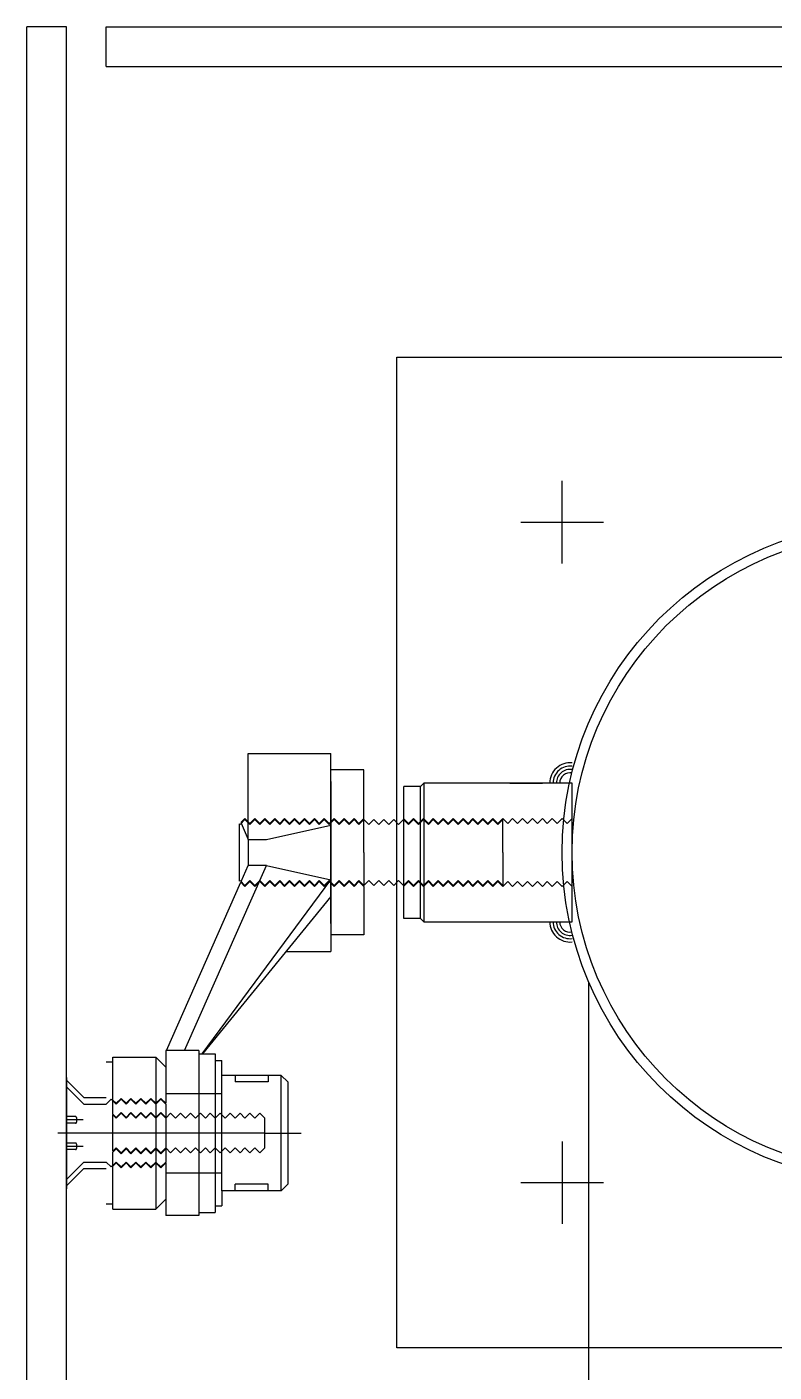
# Model space of a CAD drawing. Header units: millimetres. Extents: x -7718 to 421089, y 87466 to 341395.
# Drawn here: x 307852.6 to 308078.7, y 215741.2 to 216148.6 of the extents above; entities that cross this region are included whole.
import ezdxf

# ---------------------------------------------------------------- set-up
doc = ezdxf.new("R2010")
doc.units = ezdxf.units.MM
doc.header["$LTSCALE"] = 200
doc.header["$MEASUREMENT"] = 0
doc.linetypes.add('CENTER1', pattern=[8, 6, -1, 0, -1])
doc.linetypes.add('DASH_2', pattern=[34, 30, -1.5, 1, -1.5])
doc.layers.add('e-plan', color=9, linetype='CONTINUOUS')

msp = doc.modelspace()

# ---------------------------------------------------------------- linework, layer by layer
at = {"layer": 'e-plan'}
for p, q in [((307852.57, 214559.59), (307852.57, 216148.59)), ((307864.57, 216148.59), (307852.57, 216148.59)), ((307864.57, 214559.59), (307864.57, 216148.59)), ((307876.57, 216148.59), (309090.57, 216148.59)), ((307876.57, 216136.59), (307876.57, 216148.59)), ((307876.57, 216136.59), (307876.57, 216148.59)), ((307876.57, 216136.59), (309090.57, 216136.59)), ((307964.57, 215748.59), (307964.57, 216048.59)), ((307964.57, 216048.59), (308264.57, 216048.59)), ((308014.57, 215986.09), (308014.57, 216011.09)), ((308002.07, 215998.59), (308027.07, 215998.59)), ((308017.57, 215877.59), (308017.57, 215919.59)), ((308022.57, 215859.4), (308022.57, 213608.59)), ((308014.57, 215811.09), (308014.57, 215786.09)), ((308002.07, 215798.59), (308027.07, 215798.59)), ((308264.57, 215748.59), (307964.57, 215748.59))]:
    msp.add_line(p, q, dxfattribs=at)
at = {"layer": 'e-plan', "linetype": 'Continuous'}
for p, q in [((307919.57, 215902.5), (307919.57, 215928.59)), ((307919.57, 215928.59), (307944.57, 215928.59)), ((307944.57, 215898.59), (307944.57, 215928.59)), ((307954.57, 215908.87), (307954.57, 215923.59)), ((307944.57, 215920.09), (307944.57, 215898.59)), ((307944.57, 215920.09), (307944.57, 215898.59)), ((307971.69, 215918.59), (307972.69, 215919.59)), ((308017.57, 215919.59), (307972.69, 215919.59)), ((307972.69, 215919.59), (307972.69, 215877.59)), ((307998.69, 215919.59), (308008.64, 215919.59)), ((307971.69, 215918.59), (307966.69, 215918.59)), ((307966.69, 215908.75), (307966.69, 215918.59)), ((307971.69, 215878.59), (307971.69, 215918.59)), ((307916.89, 215889.91), (307916.89, 215907.27)), ((307917.4, 215907.42), (307919.57, 215902.5)), ((307954.57, 215898.59), (307954.57, 215908.59)), ((307966.69, 215888.7), (307966.69, 215908.47)), ((307925.04, 215902.52), (307944.57, 215906.84)), ((307919.57, 215902.52), (307925.04, 215902.52)), ((307919.57, 215902.5), (307919.57, 215894.65)), ((307944.57, 215898.59), (307944.57, 215868.59)), ((307944.57, 215877.09), (307944.57, 215898.59)), ((307944.57, 215898.59), (307944.57, 215877.09)), ((307954.57, 215898.59), (307954.57, 215888.59)), ((307900.27, 215838.59), (307925.04, 215894.65)), ((307917.41, 215889.75), (307919.57, 215894.65)), ((307925.04, 215894.65), (307919.57, 215894.65)), ((307925.04, 215894.65), (307944.57, 215890.32)), ((307894.81, 215838.59), (307917.32, 215889.56)), ((307905.64, 215837.59), (307944.57, 215890.32)), ((307954.57, 215888.3), (307954.57, 215873.59)), ((307966.69, 215878.59), (307966.69, 215888.42)), ((307944.57, 215885.27), (307905.76, 215837.59)), ((307971.69, 215878.59), (307966.69, 215878.59)), ((307972.69, 215877.59), (307971.69, 215878.59)), ((307972.69, 215877.59), (308017.57, 215877.59)), ((308008.33, 215877.59), (308017.57, 215877.59)), ((307930.99, 215868.59), (307944.57, 215868.59)), ((307894.57, 215838.6), (307894.57, 215822.62)), ((307904.57, 215838.6), (307894.57, 215838.6)), ((307904.57, 215838.6), (307904.57, 215788.6)), ((307878.57, 215835.09), (307876.57, 215835.09)), ((307878.57, 215835.09), (307878.57, 215836.59)), ((307878.57, 215836.59), (307891.57, 215836.59)), ((307878.57, 215823.62), (307878.57, 215835.09)), ((307891.57, 215836.59), (307891.57, 215804.84)), ((307904.57, 215837.59), (307909.57, 215837.59)), ((307909.57, 215837.59), (307909.57, 215789.59)), ((307909.57, 215835.59), (307911.57, 215835.59)), ((307864.57, 215830.42), (307864.57, 215796.75)), ((307869.82, 215824.34), (307864.57, 215829.59)), ((307929.57, 215831.09), (307911.57, 215831.09)), ((307929.57, 215831.09), (307931.57, 215829.09)), ((307925.57, 215829.09), (307915.57, 215829.09)), ((307931.57, 215829.09), (307931.57, 215798.09)), ((307869.82, 215824.34), (307876.57, 215824.34)), ((307869.82, 215822.34), (307876.57, 215822.34)), ((307878.57, 215819.37), (307878.57, 215823.34)), ((307894.57, 215822.34), (307894.57, 215818.37)), ((307867.57, 215818.29), (307867.57, 215816.89)), ((307878.57, 215808.09), (307878.57, 215819.09)), ((307894.57, 215818.09), (307894.57, 215804.84)), ((307867.57, 215810.29), (307867.57, 215808.89)), ((307878.57, 215803.84), (307878.57, 215807.8)), ((307869.82, 215802.84), (307864.57, 215797.59)), ((307869.82, 215804.84), (307876.57, 215804.84)), ((307869.82, 215802.84), (307876.57, 215802.84)), ((307878.57, 215790.59), (307878.57, 215803.55)), ((307891.57, 215804.84), (307891.57, 215790.59)), ((307894.57, 215804.55), (307894.57, 215788.6)), ((307925.57, 215798.09), (307915.57, 215798.09)), ((307931.57, 215798.09), (307929.57, 215796.09)), ((307929.57, 215796.09), (307911.57, 215796.09)), ((307878.57, 215792.09), (307876.57, 215792.09)), ((307878.57, 215790.59), (307891.57, 215790.59)), ((307904.57, 215789.59), (307909.57, 215789.59)), ((307909.57, 215791.59), (307911.57, 215791.59)), ((307904.57, 215788.6), (307894.57, 215788.6))]:
    msp.add_line(p, q, dxfattribs=at)
at = {"layer": 'e-plan', "linetype": 'DASH_2'}
for p, q in [((307954.57, 215923.59), (307944.57, 215923.59)), ((307954.57, 215873.59), (307944.57, 215873.59)), ((307894.57, 215825.59), (307911.57, 215825.59)), ((307894.57, 215801.59), (307911.57, 215801.59))]:
    msp.add_line(p, q, dxfattribs=at)
at = {"layer": 'e-plan', "linetype": 'CENTER1'}
for p, q in [((307917.07, 215907.09), (307916.89, 215907.27)), ((307917.07, 215907.09), (307916.89, 215907.27)), ((307918.57, 215908.59), (307917.07, 215907.09)), ((307918.57, 215908.59), (307917.07, 215907.09)), ((307918.57, 215908.87), (307917.32, 215907.61)), ((307920.07, 215907.37), (307918.57, 215908.87)), ((307920.07, 215907.09), (307918.57, 215908.59)), ((307920.07, 215907.09), (307918.57, 215908.59)), ((307921.57, 215908.87), (307920.07, 215907.37)), ((307921.57, 215908.59), (307920.07, 215907.09)), ((307921.57, 215908.59), (307920.07, 215907.09)), ((307923.07, 215907.37), (307921.57, 215908.87)), ((307923.07, 215907.09), (307921.57, 215908.59)), ((307923.07, 215907.09), (307921.57, 215908.59)), ((307924.57, 215908.87), (307923.07, 215907.37)), ((307924.57, 215908.59), (307923.07, 215907.09)), ((307924.57, 215908.59), (307923.07, 215907.09)), ((307926.07, 215907.37), (307924.57, 215908.87)), ((307926.07, 215907.09), (307924.57, 215908.59)), ((307926.07, 215907.09), (307924.57, 215908.59)), ((307927.57, 215908.87), (307926.07, 215907.37)), ((307927.57, 215908.59), (307926.07, 215907.09)), ((307927.57, 215908.59), (307926.07, 215907.09)), ((307929.07, 215907.37), (307927.57, 215908.87)), ((307929.07, 215907.09), (307927.57, 215908.59)), ((307929.07, 215907.09), (307927.57, 215908.59)), ((307930.57, 215908.87), (307929.07, 215907.37)), ((307930.57, 215908.59), (307929.07, 215907.09)), ((307932.07, 215907.37), (307930.57, 215908.87)), ((307932.07, 215907.09), (307930.57, 215908.59)), ((307933.57, 215908.87), (307932.07, 215907.37)), ((307933.57, 215908.59), (307932.07, 215907.09)), ((307935.07, 215907.37), (307933.57, 215908.87)), ((307935.07, 215907.09), (307933.57, 215908.59)), ((307936.57, 215908.87), (307935.07, 215907.37)), ((307936.57, 215908.59), (307935.07, 215907.09)), ((307938.07, 215907.37), (307936.57, 215908.87)), ((307938.07, 215907.09), (307936.57, 215908.59)), ((307939.57, 215908.87), (307938.07, 215907.37)), ((307939.57, 215908.59), (307938.07, 215907.09)), ((307941.07, 215907.37), (307939.57, 215908.87)), ((307941.07, 215907.09), (307939.57, 215908.59)), ((307941.07, 215907.37), (307940.07, 215908.37)), ((307942.57, 215908.87), (307941.07, 215907.37)), ((307942.57, 215908.59), (307941.07, 215907.09)), ((307944.07, 215907.37), (307942.57, 215908.87)), ((307944.07, 215907.09), (307942.57, 215908.59)), ((307945.57, 215908.87), (307944.07, 215907.37)), ((307945.57, 215908.59), (307944.07, 215907.09)), ((307947.07, 215907.37), (307945.57, 215908.87)), ((307947.07, 215907.09), (307945.57, 215908.59)), ((307948.57, 215908.87), (307947.07, 215907.37)), ((307948.57, 215908.59), (307947.07, 215907.09)), ((307950.07, 215907.37), (307948.57, 215908.87)), ((307950.07, 215907.09), (307948.57, 215908.59)), ((307951.57, 215908.87), (307950.07, 215907.37)), ((307951.57, 215908.59), (307950.07, 215907.09)), ((307953.07, 215907.37), (307951.57, 215908.87)), ((307953.07, 215907.09), (307951.57, 215908.59)), ((307953.07, 215907.09), (307952.07, 215908.09)), ((307953.07, 215907.09), (307952.07, 215908.09)), ((307954.57, 215908.87), (307953.07, 215907.37)), ((307954.57, 215908.59), (307953.07, 215907.09)), ((307954.57, 215908.59), (307953.07, 215907.09)), ((307954.57, 215908.59), (307953.07, 215907.09)), ((307956.07, 215907.09), (307954.57, 215908.59)), ((307956.07, 215907.09), (307954.57, 215908.59)), ((307956.07, 215907.09), (307954.57, 215908.59)), ((307957.57, 215908.59), (307956.07, 215907.09)), ((307957.57, 215908.59), (307956.07, 215907.09)), ((307957.57, 215908.59), (307956.07, 215907.09)), ((307959.07, 215907.09), (307957.57, 215908.59)), ((307959.07, 215907.09), (307957.57, 215908.59)), ((307960.57, 215908.59), (307959.07, 215907.09)), ((307960.57, 215908.59), (307959.07, 215907.09)), ((307962.07, 215907.09), (307960.57, 215908.59)), ((307962.07, 215907.09), (307960.57, 215908.59)), ((307963.57, 215908.59), (307962.07, 215907.09)), ((307963.57, 215908.59), (307962.07, 215907.09)), ((307965.07, 215907.09), (307963.57, 215908.59)), ((307965.07, 215907.09), (307963.57, 215908.59)), ((307966.57, 215908.59), (307965.07, 215907.09)), ((307966.57, 215908.59), (307965.07, 215907.09)), ((307968.07, 215907.09), (307966.57, 215908.59)), ((307968.07, 215907.09), (307966.57, 215908.59)), ((307968.07, 215907.37), (307966.69, 215908.75)), ((307969.57, 215908.87), (307968.07, 215907.37)), ((307969.57, 215908.59), (307968.07, 215907.09)), ((307971.07, 215907.37), (307969.57, 215908.87)), ((307971.07, 215907.09), (307969.57, 215908.59)), ((307972.57, 215908.87), (307971.07, 215907.37)), ((307972.57, 215908.59), (307971.07, 215907.09)), ((307974.07, 215907.37), (307972.57, 215908.87)), ((307974.07, 215907.09), (307972.57, 215908.59)), ((307975.57, 215908.87), (307974.07, 215907.37)), ((307975.57, 215908.59), (307974.07, 215907.09)), ((307977.07, 215907.37), (307975.57, 215908.87)), ((307977.07, 215907.09), (307975.57, 215908.59)), ((307978.57, 215908.87), (307977.07, 215907.37)), ((307978.57, 215908.59), (307977.07, 215907.09)), ((307980.07, 215907.37), (307978.57, 215908.87)), ((307980.07, 215907.09), (307978.57, 215908.59)), ((307981.57, 215908.87), (307980.07, 215907.37)), ((307981.57, 215908.59), (307980.07, 215907.09)), ((307983.07, 215907.37), (307981.57, 215908.87)), ((307983.07, 215907.09), (307981.57, 215908.59)), ((307984.57, 215908.87), (307983.07, 215907.37)), ((307984.57, 215908.59), (307983.07, 215907.09)), ((307986.07, 215907.37), (307984.57, 215908.87)), ((307986.07, 215907.09), (307984.57, 215908.59)), ((307987.57, 215908.87), (307986.07, 215907.37)), ((307987.57, 215908.59), (307986.07, 215907.09)), ((307989.07, 215907.37), (307987.57, 215908.87)), ((307989.07, 215907.09), (307987.57, 215908.59)), ((307990.57, 215908.87), (307989.07, 215907.37)), ((307990.57, 215908.59), (307989.07, 215907.09)), ((307992.07, 215907.37), (307990.57, 215908.87)), ((307992.07, 215907.09), (307990.57, 215908.59)), ((307993.57, 215908.87), (307992.07, 215907.37)), ((307993.57, 215908.59), (307992.07, 215907.09)), ((307995.07, 215907.37), (307993.57, 215908.87)), ((307995.07, 215907.09), (307993.57, 215908.59)), ((307996.57, 215908.87), (307995.07, 215907.37)), ((307996.57, 215908.59), (307995.07, 215907.09)), ((307996.57, 215908.87), (307998.07, 215907.37)), ((307996.57, 215898.59), (307996.57, 215908.59)), ((307998.07, 215907.37), (307999.57, 215908.87)), ((307999.57, 215908.87), (308001.07, 215907.37)), ((308001.07, 215907.37), (308002.57, 215908.87)), ((308002.57, 215908.87), (308004.07, 215907.37)), ((308004.07, 215907.37), (308005.57, 215908.87)), ((308005.57, 215908.87), (308007.07, 215907.37)), ((308007.07, 215907.37), (308008.57, 215908.87)), ((308008.57, 215908.87), (308010.07, 215907.37)), ((308010.07, 215907.37), (308011.57, 215908.87)), ((308011.57, 215908.87), (308013.07, 215907.37)), ((308013.07, 215907.37), (308014.57, 215908.87)), ((308014.57, 215908.87), (308016.07, 215907.37)), ((308016.07, 215907.37), (308017.57, 215908.87)), ((307996.57, 215898.59), (307996.57, 215888.59)), ((307917.07, 215890.09), (307916.89, 215889.9)), ((307917.07, 215890.09), (307916.89, 215889.9)), ((307918.57, 215888.59), (307917.07, 215890.09)), ((307918.57, 215888.59), (307917.07, 215890.09)), ((307918.57, 215888.3), (307917.32, 215889.56)), ((307920.07, 215890.09), (307918.57, 215888.59)), ((307920.07, 215890.09), (307918.57, 215888.59)), ((307920.07, 215889.8), (307918.57, 215888.3)), ((307921.57, 215888.59), (307920.07, 215890.09)), ((307921.57, 215888.59), (307920.07, 215890.09)), ((307921.57, 215888.3), (307920.07, 215889.8)), ((307923.07, 215890.09), (307921.57, 215888.59)), ((307923.07, 215890.09), (307921.57, 215888.59)), ((307923.07, 215889.8), (307921.57, 215888.3)), ((307924.57, 215888.59), (307923.07, 215890.09)), ((307924.57, 215888.59), (307923.07, 215890.09)), ((307924.57, 215888.3), (307923.07, 215889.8)), ((307926.07, 215890.09), (307924.57, 215888.59)), ((307926.07, 215890.09), (307924.57, 215888.59)), ((307926.07, 215889.8), (307924.57, 215888.3)), ((307927.57, 215888.59), (307926.07, 215890.09)), ((307927.57, 215888.59), (307926.07, 215890.09)), ((307927.57, 215888.3), (307926.07, 215889.8)), ((307929.07, 215890.09), (307927.57, 215888.59)), ((307929.07, 215890.09), (307927.57, 215888.59)), ((307929.07, 215889.8), (307927.57, 215888.3)), ((307930.57, 215888.59), (307929.07, 215890.09)), ((307930.57, 215888.3), (307929.07, 215889.8)), ((307932.07, 215890.09), (307930.57, 215888.59)), ((307932.07, 215889.8), (307930.57, 215888.3)), ((307933.57, 215888.59), (307932.07, 215890.09)), ((307933.57, 215888.3), (307932.07, 215889.8)), ((307935.07, 215890.09), (307933.57, 215888.59)), ((307935.07, 215889.8), (307933.57, 215888.3)), ((307936.57, 215888.59), (307935.07, 215890.09)), ((307936.57, 215888.3), (307935.07, 215889.8)), ((307938.07, 215890.09), (307936.57, 215888.59)), ((307938.07, 215889.8), (307936.57, 215888.3)), ((307939.57, 215888.59), (307938.07, 215890.09)), ((307939.57, 215888.3), (307938.07, 215889.8)), ((307941.07, 215890.09), (307939.57, 215888.59)), ((307941.07, 215889.8), (307939.57, 215888.3)), ((307941.07, 215889.8), (307940.07, 215888.8)), ((307942.57, 215888.59), (307941.07, 215890.09)), ((307942.57, 215888.3), (307941.07, 215889.8)), ((307944.07, 215890.09), (307942.57, 215888.59)), ((307944.07, 215889.8), (307942.57, 215888.3)), ((307945.57, 215888.59), (307944.07, 215890.09)), ((307945.57, 215888.3), (307944.07, 215889.8)), ((307947.07, 215890.09), (307945.57, 215888.59)), ((307947.07, 215889.8), (307945.57, 215888.3)), ((307948.57, 215888.59), (307947.07, 215890.09)), ((307948.57, 215888.3), (307947.07, 215889.8)), ((307950.07, 215890.09), (307948.57, 215888.59)), ((307950.07, 215889.8), (307948.57, 215888.3)), ((307951.57, 215888.59), (307950.07, 215890.09)), ((307951.57, 215888.3), (307950.07, 215889.8)), ((307953.07, 215890.09), (307951.57, 215888.59)), ((307953.07, 215889.8), (307951.57, 215888.3)), ((307953.07, 215890.09), (307952.07, 215889.09)), ((307953.07, 215890.09), (307952.07, 215889.09)), ((307953.07, 215890.09), (307952.07, 215889.09)), ((307953.07, 215890.09), (307952.07, 215889.09)), ((307954.57, 215888.59), (307953.07, 215890.09)), ((307954.57, 215888.59), (307953.07, 215890.09)), ((307954.57, 215888.59), (307953.07, 215890.09)), ((307954.57, 215888.59), (307953.07, 215890.09)), ((307954.57, 215888.59), (307953.07, 215890.09)), ((307954.57, 215888.59), (307953.07, 215890.09)), ((307954.57, 215888.59), (307953.07, 215890.09)), ((307954.57, 215888.59), (307953.07, 215890.09)), ((307954.57, 215888.59), (307953.07, 215890.09)), ((307954.57, 215888.3), (307953.07, 215889.8)), ((307954.57, 215888.3), (307953.07, 215889.8)), ((307954.57, 215888.3), (307953.07, 215889.8)), ((307956.07, 215890.09), (307954.57, 215888.59)), ((307956.07, 215890.09), (307954.57, 215888.59)), ((307956.07, 215890.09), (307954.57, 215888.59)), ((307956.07, 215890.09), (307954.57, 215888.59)), ((307956.07, 215890.09), (307954.57, 215888.59)), ((307956.07, 215890.09), (307954.57, 215888.59)), ((307957.57, 215888.59), (307956.07, 215890.09)), ((307957.57, 215888.59), (307956.07, 215890.09)), ((307957.57, 215888.59), (307956.07, 215890.09)), ((307957.57, 215888.59), (307956.07, 215890.09)), ((307957.57, 215888.59), (307956.07, 215890.09)), ((307957.57, 215888.59), (307956.07, 215890.09)), ((307959.07, 215890.09), (307957.57, 215888.59)), ((307959.07, 215890.09), (307957.57, 215888.59)), ((307959.07, 215890.09), (307957.57, 215888.59)), ((307959.07, 215890.09), (307957.57, 215888.59)), ((307960.57, 215888.59), (307959.07, 215890.09)), ((307960.57, 215888.59), (307959.07, 215890.09)), ((307960.57, 215888.59), (307959.07, 215890.09)), ((307960.57, 215888.59), (307959.07, 215890.09)), ((307962.07, 215890.09), (307960.57, 215888.59)), ((307962.07, 215890.09), (307960.57, 215888.59)), ((307962.07, 215890.09), (307960.57, 215888.59)), ((307962.07, 215890.09), (307960.57, 215888.59)), ((307963.57, 215888.59), (307962.07, 215890.09)), ((307963.57, 215888.59), (307962.07, 215890.09)), ((307963.57, 215888.59), (307962.07, 215890.09)), ((307963.57, 215888.59), (307962.07, 215890.09)), ((307965.07, 215890.09), (307963.57, 215888.59)), ((307965.07, 215890.09), (307963.57, 215888.59)), ((307965.07, 215890.09), (307963.57, 215888.59)), ((307965.07, 215890.09), (307963.57, 215888.59)), ((307966.57, 215888.59), (307965.07, 215890.09)), ((307966.57, 215888.59), (307965.07, 215890.09)), ((307966.57, 215888.59), (307965.07, 215890.09)), ((307966.57, 215888.59), (307965.07, 215890.09)), ((307968.07, 215890.09), (307966.57, 215888.59)), ((307968.07, 215890.09), (307966.57, 215888.59)), ((307968.07, 215890.09), (307966.57, 215888.59)), ((307968.07, 215890.09), (307966.57, 215888.59)), ((307968.07, 215889.8), (307966.69, 215888.42)), ((307969.57, 215888.59), (307968.07, 215890.09)), ((307969.57, 215888.59), (307968.07, 215890.09)), ((307969.57, 215888.3), (307968.07, 215889.8)), ((307971.07, 215890.09), (307969.57, 215888.59)), ((307971.07, 215890.09), (307969.57, 215888.59)), ((307971.07, 215889.8), (307969.57, 215888.3)), ((307972.57, 215888.59), (307971.07, 215890.09)), ((307972.57, 215888.59), (307971.07, 215890.09)), ((307972.57, 215888.3), (307971.07, 215889.8)), ((307974.07, 215890.09), (307972.57, 215888.59)), ((307974.07, 215890.09), (307972.57, 215888.59)), ((307974.07, 215889.8), (307972.57, 215888.3)), ((307975.57, 215888.59), (307974.07, 215890.09)), ((307975.57, 215888.59), (307974.07, 215890.09)), ((307975.57, 215888.3), (307974.07, 215889.8)), ((307977.07, 215890.09), (307975.57, 215888.59)), ((307977.07, 215890.09), (307975.57, 215888.59)), ((307977.07, 215889.8), (307975.57, 215888.3)), ((307978.57, 215888.59), (307977.07, 215890.09)), ((307978.57, 215888.59), (307977.07, 215890.09)), ((307978.57, 215888.3), (307977.07, 215889.8)), ((307980.07, 215890.09), (307978.57, 215888.59)), ((307980.07, 215890.09), (307978.57, 215888.59)), ((307980.07, 215889.8), (307978.57, 215888.3)), ((307981.57, 215888.59), (307980.07, 215890.09)), ((307981.57, 215888.59), (307980.07, 215890.09)), ((307981.57, 215888.3), (307980.07, 215889.8)), ((307983.07, 215890.09), (307981.57, 215888.59)), ((307983.07, 215890.09), (307981.57, 215888.59)), ((307983.07, 215889.8), (307981.57, 215888.3)), ((307984.57, 215888.59), (307983.07, 215890.09)), ((307984.57, 215888.59), (307983.07, 215890.09)), ((307984.57, 215888.3), (307983.07, 215889.8)), ((307986.07, 215890.09), (307984.57, 215888.59)), ((307986.07, 215890.09), (307984.57, 215888.59)), ((307986.07, 215889.8), (307984.57, 215888.3)), ((307987.57, 215888.59), (307986.07, 215890.09)), ((307987.57, 215888.59), (307986.07, 215890.09)), ((307987.57, 215888.3), (307986.07, 215889.8)), ((307989.07, 215890.09), (307987.57, 215888.59)), ((307989.07, 215890.09), (307987.57, 215888.59)), ((307989.07, 215889.8), (307987.57, 215888.3)), ((307990.57, 215888.59), (307989.07, 215890.09)), ((307990.57, 215888.59), (307989.07, 215890.09)), ((307990.57, 215888.3), (307989.07, 215889.8)), ((307992.07, 215890.09), (307990.57, 215888.59)), ((307992.07, 215890.09), (307990.57, 215888.59)), ((307992.07, 215889.8), (307990.57, 215888.3)), ((307993.57, 215888.59), (307992.07, 215890.09)), ((307993.57, 215888.59), (307992.07, 215890.09)), ((307993.57, 215888.3), (307992.07, 215889.8)), ((307995.07, 215890.09), (307993.57, 215888.59)), ((307995.07, 215890.09), (307993.57, 215888.59)), ((307995.07, 215889.8), (307993.57, 215888.3)), ((307996.57, 215888.59), (307995.07, 215890.09)), ((307996.57, 215888.59), (307995.07, 215890.09)), ((307996.57, 215888.3), (307995.07, 215889.8)), ((307996.57, 215888.3), (307998.07, 215889.8)), ((307998.07, 215889.8), (307999.57, 215888.3)), ((307999.57, 215888.3), (308001.07, 215889.8)), ((308001.07, 215889.8), (308002.57, 215888.3)), ((308002.57, 215888.3), (308004.07, 215889.8)), ((308004.07, 215889.8), (308005.57, 215888.3)), ((308005.57, 215888.3), (308007.07, 215889.8)), ((308007.07, 215889.8), (308008.57, 215888.3)), ((308008.57, 215888.3), (308010.07, 215889.8)), ((308010.07, 215889.8), (308011.57, 215888.3)), ((308011.57, 215888.3), (308013.07, 215889.8)), ((308013.07, 215889.8), (308014.57, 215888.3)), ((308014.57, 215888.3), (308016.07, 215889.8)), ((308016.07, 215889.8), (308017.57, 215888.3)), ((307891.57, 215836.59), (307894.57, 215833.59)), ((307911.57, 215833.73), (307911.57, 215835.59)), ((307911.57, 215796.09), (307911.57, 215833.73)), ((307915.57, 215831.09), (307915.57, 215829.09)), ((307925.57, 215831.09), (307925.57, 215829.09)), ((307929.57, 215796.09), (307929.57, 215831.09)), ((307864.57, 215827.59), (307869.82, 215822.34)), ((307878.07, 215823.84), (307876.57, 215822.34)), ((307879.57, 215822.34), (307878.07, 215823.84)), ((307879.57, 215822.34), (307878.07, 215823.84)), ((307879.57, 215822.62), (307878.57, 215823.62)), ((307881.07, 215824.12), (307879.57, 215822.62)), ((307881.07, 215823.84), (307879.57, 215822.34)), ((307881.07, 215823.84), (307879.57, 215822.34)), ((307882.57, 215822.62), (307881.07, 215824.12)), ((307882.57, 215822.34), (307881.07, 215823.84)), ((307882.57, 215822.34), (307881.07, 215823.84)), ((307884.07, 215824.12), (307882.57, 215822.62)), ((307884.07, 215823.84), (307882.57, 215822.34)), ((307884.07, 215823.84), (307882.57, 215822.34)), ((307885.57, 215822.62), (307884.07, 215824.12)), ((307885.57, 215822.34), (307884.07, 215823.84)), ((307885.57, 215822.34), (307884.07, 215823.84)), ((307887.07, 215824.12), (307885.57, 215822.62)), ((307887.07, 215823.84), (307885.57, 215822.34)), ((307887.07, 215823.84), (307885.57, 215822.34)), ((307888.57, 215822.62), (307887.07, 215824.12)), ((307888.57, 215822.34), (307887.07, 215823.84)), ((307888.57, 215822.34), (307887.07, 215823.84)), ((307890.07, 215824.12), (307888.57, 215822.62)), ((307890.07, 215823.84), (307888.57, 215822.34)), ((307890.07, 215823.84), (307888.57, 215822.34)), ((307891.57, 215822.62), (307890.07, 215824.12)), ((307891.57, 215822.34), (307890.07, 215823.84)), ((307891.57, 215822.34), (307890.07, 215823.84)), ((307893.07, 215824.12), (307891.57, 215822.62)), ((307893.07, 215823.84), (307891.57, 215822.34)), ((307893.07, 215823.84), (307891.57, 215822.34)), ((307894.57, 215822.62), (307893.07, 215824.12)), ((307894.57, 215822.34), (307893.07, 215823.84)), ((307894.57, 215822.34), (307893.07, 215823.84)), ((307867.27, 215818.59), (307864.57, 215818.59)), ((307869.57, 215817.59), (307864.57, 215817.59)), ((307879.57, 215818.37), (307878.57, 215819.37)), ((307879.57, 215818.09), (307878.57, 215819.09)), ((307879.57, 215818.09), (307878.57, 215819.09)), ((307879.57, 215818.09), (307878.57, 215819.09)), ((307881.07, 215819.87), (307879.57, 215818.37)), ((307881.07, 215819.59), (307879.57, 215818.09)), ((307881.07, 215819.59), (307879.57, 215818.09)), ((307881.07, 215819.59), (307879.57, 215818.09)), ((307882.57, 215818.37), (307881.07, 215819.87)), ((307882.57, 215818.09), (307881.07, 215819.59)), ((307882.57, 215818.09), (307881.07, 215819.59)), ((307882.57, 215818.09), (307881.07, 215819.59)), ((307884.07, 215819.87), (307882.57, 215818.37)), ((307884.07, 215819.59), (307882.57, 215818.09)), ((307884.07, 215819.59), (307882.57, 215818.09)), ((307884.07, 215819.59), (307882.57, 215818.09)), ((307885.57, 215818.37), (307884.07, 215819.87)), ((307885.57, 215818.09), (307884.07, 215819.59)), ((307885.57, 215818.09), (307884.07, 215819.59)), ((307885.57, 215818.09), (307884.07, 215819.59)), ((307887.07, 215819.87), (307885.57, 215818.37)), ((307887.07, 215819.59), (307885.57, 215818.09)), ((307887.07, 215819.59), (307885.57, 215818.09)), ((307887.07, 215819.59), (307885.57, 215818.09)), ((307888.57, 215818.37), (307887.07, 215819.87)), ((307888.57, 215818.09), (307887.07, 215819.59)), ((307888.57, 215818.09), (307887.07, 215819.59)), ((307888.57, 215818.09), (307887.07, 215819.59)), ((307890.07, 215819.87), (307888.57, 215818.37)), ((307890.07, 215819.59), (307888.57, 215818.09)), ((307890.07, 215819.59), (307888.57, 215818.09)), ((307890.07, 215819.59), (307888.57, 215818.09)), ((307891.57, 215818.37), (307890.07, 215819.87)), ((307891.57, 215818.09), (307890.07, 215819.59)), ((307891.57, 215818.09), (307890.07, 215819.59)), ((307891.57, 215818.09), (307890.07, 215819.59)), ((307893.07, 215819.87), (307891.57, 215818.37)), ((307893.07, 215819.59), (307891.57, 215818.09)), ((307893.07, 215819.59), (307891.57, 215818.09)), ((307893.07, 215819.59), (307891.57, 215818.09)), ((307894.57, 215818.37), (307893.07, 215819.87)), ((307894.57, 215818.09), (307893.07, 215819.59)), ((307894.57, 215818.09), (307893.07, 215819.59)), ((307894.57, 215818.09), (307893.07, 215819.59)), ((307896.07, 215819.59), (307894.57, 215818.09)), ((307897.57, 215818.09), (307896.07, 215819.59)), ((307899.07, 215819.59), (307897.57, 215818.09)), ((307900.57, 215818.09), (307899.07, 215819.59)), ((307902.07, 215819.59), (307900.57, 215818.09)), ((307903.57, 215818.09), (307902.07, 215819.59)), ((307905.07, 215819.59), (307903.57, 215818.09)), ((307906.57, 215818.09), (307905.07, 215819.59)), ((307908.07, 215819.59), (307906.57, 215818.09)), ((307909.57, 215818.09), (307908.07, 215819.59)), ((307911.07, 215819.59), (307909.57, 215818.09)), ((307912.57, 215818.09), (307911.07, 215819.59)), ((307914.07, 215819.59), (307912.57, 215818.09)), ((307915.57, 215818.09), (307914.07, 215819.59)), ((307917.07, 215819.59), (307915.57, 215818.09)), ((307918.57, 215818.09), (307917.07, 215819.59)), ((307920.07, 215819.59), (307918.57, 215818.09)), ((307921.57, 215818.09), (307920.07, 215819.59)), ((307923.07, 215819.59), (307921.57, 215818.09)), ((307924.57, 215818.09), (307923.07, 215819.59)), ((307924.57, 215809.09), (307924.57, 215818.09)), ((307924.57, 215813.59), (307861.97, 215813.59)), ((307867.27, 215816.59), (307864.57, 215816.59)), ((307924.57, 215813.59), (307935.59, 215813.59)), ((307867.27, 215810.59), (307864.57, 215810.59)), ((307869.57, 215809.59), (307864.57, 215809.59)), ((307867.27, 215808.59), (307864.57, 215808.59)), ((307879.57, 215809.09), (307878.57, 215808.09)), ((307879.57, 215809.09), (307878.57, 215808.09)), ((307879.57, 215808.8), (307878.57, 215807.8)), ((307881.07, 215807.59), (307879.57, 215809.09)), ((307881.07, 215807.59), (307879.57, 215809.09)), ((307881.07, 215807.3), (307879.57, 215808.8)), ((307882.57, 215809.09), (307881.07, 215807.59)), ((307882.57, 215809.09), (307881.07, 215807.59)), ((307882.57, 215808.8), (307881.07, 215807.3)), ((307884.07, 215807.59), (307882.57, 215809.09)), ((307884.07, 215807.59), (307882.57, 215809.09)), ((307884.07, 215807.3), (307882.57, 215808.8)), ((307885.57, 215809.09), (307884.07, 215807.59)), ((307885.57, 215809.09), (307884.07, 215807.59)), ((307885.57, 215808.8), (307884.07, 215807.3)), ((307887.07, 215807.59), (307885.57, 215809.09)), ((307887.07, 215807.59), (307885.57, 215809.09)), ((307887.07, 215807.3), (307885.57, 215808.8)), ((307888.57, 215809.09), (307887.07, 215807.59)), ((307888.57, 215809.09), (307887.07, 215807.59)), ((307888.57, 215808.8), (307887.07, 215807.3)), ((307890.07, 215807.59), (307888.57, 215809.09)), ((307890.07, 215807.59), (307888.57, 215809.09)), ((307890.07, 215807.3), (307888.57, 215808.8)), ((307891.57, 215809.09), (307890.07, 215807.59)), ((307891.57, 215809.09), (307890.07, 215807.59)), ((307891.57, 215808.8), (307890.07, 215807.3)), ((307893.07, 215807.59), (307891.57, 215809.09)), ((307893.07, 215807.59), (307891.57, 215809.09)), ((307893.07, 215807.3), (307891.57, 215808.8)), ((307894.57, 215809.09), (307893.07, 215807.59)), ((307894.57, 215809.09), (307893.07, 215807.59)), ((307894.57, 215808.8), (307893.07, 215807.3)), ((307896.07, 215807.59), (307894.57, 215809.09)), ((307897.57, 215809.09), (307896.07, 215807.59)), ((307899.07, 215807.59), (307897.57, 215809.09)), ((307900.57, 215809.09), (307899.07, 215807.59)), ((307902.07, 215807.59), (307900.57, 215809.09)), ((307903.57, 215809.09), (307902.07, 215807.59)), ((307905.07, 215807.59), (307903.57, 215809.09)), ((307906.57, 215809.09), (307905.07, 215807.59)), ((307908.07, 215807.59), (307906.57, 215809.09)), ((307909.57, 215809.09), (307908.07, 215807.59)), ((307911.07, 215807.59), (307909.57, 215809.09)), ((307912.57, 215809.09), (307911.07, 215807.59)), ((307914.07, 215807.59), (307912.57, 215809.09)), ((307915.57, 215809.09), (307914.07, 215807.59)), ((307917.07, 215807.59), (307915.57, 215809.09)), ((307918.57, 215809.09), (307917.07, 215807.59)), ((307920.07, 215807.59), (307918.57, 215809.09)), ((307921.57, 215809.09), (307920.07, 215807.59)), ((307923.07, 215807.59), (307921.57, 215809.09)), ((307924.57, 215809.09), (307923.07, 215807.59)), ((307864.57, 215799.59), (307869.82, 215804.84)), ((307878.07, 215803.34), (307876.57, 215804.84)), ((307879.57, 215804.84), (307878.07, 215803.34)), ((307879.57, 215804.55), (307878.57, 215803.55)), ((307881.07, 215803.34), (307879.57, 215804.84)), ((307881.07, 215803.05), (307879.57, 215804.55)), ((307882.57, 215804.84), (307881.07, 215803.34)), ((307882.57, 215804.55), (307881.07, 215803.05)), ((307884.07, 215803.34), (307882.57, 215804.84)), ((307884.07, 215803.05), (307882.57, 215804.55)), ((307885.57, 215804.84), (307884.07, 215803.34)), ((307885.57, 215804.55), (307884.07, 215803.05)), ((307887.07, 215803.34), (307885.57, 215804.84)), ((307887.07, 215803.05), (307885.57, 215804.55)), ((307888.57, 215804.84), (307887.07, 215803.34)), ((307888.57, 215804.55), (307887.07, 215803.05)), ((307890.07, 215803.34), (307888.57, 215804.84)), ((307890.07, 215803.05), (307888.57, 215804.55)), ((307891.57, 215804.84), (307890.07, 215803.34)), ((307891.57, 215804.55), (307890.07, 215803.05)), ((307893.07, 215803.34), (307891.57, 215804.84)), ((307893.07, 215803.05), (307891.57, 215804.55)), ((307894.57, 215804.84), (307893.07, 215803.34)), ((307894.57, 215804.55), (307893.07, 215803.05)), ((307915.57, 215796.09), (307915.57, 215798.09)), ((307925.57, 215796.09), (307925.57, 215798.09)), ((307891.57, 215790.59), (307894.57, 215793.59)), ((307911.57, 215796.09), (307911.57, 215791.59))]:
    msp.add_line(p, q, dxfattribs=at)
at = {"layer": 'e-plan'}
for radius in [100, 97]:
    msp.add_circle((308114.57, 215898.59), radius, dxfattribs=at)
at = {"layer": 'e-plan', "linetype": 'Continuous'}
for centre, radius, start, end in [((308016.93, 215919.61), 6.11, 83.9869, 180.1886), ((308016.93, 215919.61), 5.11, 82.8047, 180.1886), ((308016.93, 215919.61), 4.11, 81.0413, 180.1886), ((308016.93, 215919.61), 3.11, 78.1246, 180.1886), ((308016.93, 215877.57), 6.11, 179.8114, 276.0131), ((308016.93, 215877.57), 5.11, 179.8114, 277.1953), ((308016.93, 215877.57), 4.11, 179.8114, 278.9587), ((308016.93, 215877.57), 3.11, 179.8114, 281.8754)]:
    msp.add_arc(centre, radius, start, end, dxfattribs=at)
at = {"layer": 'e-plan', "linetype": 'CENTER1'}
for centre, start, end in [((307867.27, 215818.29), 0, 90), ((307867.27, 215816.89), 270, 0), ((307867.27, 215810.29), 0, 90), ((307867.27, 215808.89), 270, 0)]:
    msp.add_arc(centre, 0.3, start, end, dxfattribs=at)

doc.saveas('drawing.dxf')
